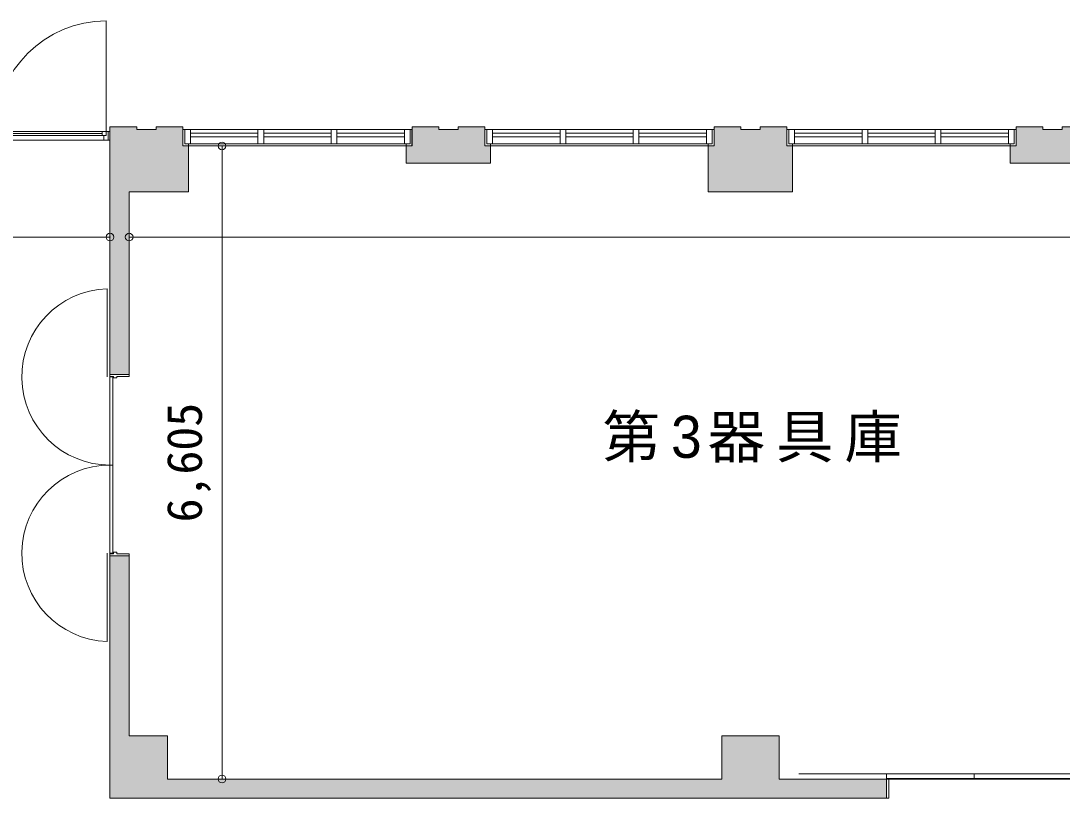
# Model space of a CAD drawing. Units: millimetres, scale not verified. Extents: x -41541 to 40812, y -111456 to -40681.
# Drawn here: x -28226 to -17365, y -48791 to -40681 of the extents above; entities that cross this region are included whole.
import ezdxf
from ezdxf.enums import TextEntityAlignment as Align

# ---------------------------------------------------------------- set-up
doc = ezdxf.new("R2010")
doc.units = ezdxf.units.MM
doc.header["$LTSCALE"] = 200
doc.header["$PDMODE"] = 32
doc.header["$PDSIZE"] = 80
for name, color, linetype, lineweight in [('0-1_躯体', 7, 'Continuous', 9), ('0-2_建具', 7, 'Continuous', 9), ('0-6_寸法', 4, 'Continuous', 5)]:
    doc.layers.add(name, color=color, linetype=linetype, lineweight=lineweight)
doc.layers.add('0-4_室名', color=7, linetype='Continuous')
doc.styles.add('ＭＳ ゴシック', font='')
doc.styles.add('ＭＳ Ｐゴシック', font='')
doc.styles.get('ＭＳ ゴシック').set_extended_font_data('MS Gothic')
doc.styles.get('ＭＳ Ｐゴシック').set_extended_font_data('MS PGothic')

msp = doc.modelspace()

# ---------------------------------------------------------------- linework, layer by layer
at = {"layer": '0-1_躯体'}
for p, q in [((-27296.1, -41786.2), (-27016.1, -41786.2)), ((-27296.1, -48791.2), (-27296.1, -41786.2)), ((-27016.1, -41816.2), (-27016.1, -41786.2)), ((-26816.1, -41816.2), (-26816.1, -41786.2)), ((-26536.1, -41786.2), (-26816.1, -41786.2)), ((-26536.1, -41986.2), (-26536.1, -41786.2)), ((-23866.1, -41786.2), (-24146.1, -41786.2)), ((-24146.1, -41786.2), (-24146.1, -41986.2)), ((-23866.1, -41786.2), (-23866.1, -41816.2)), ((-23386.1, -41786.2), (-23386.1, -41986.2)), ((-20996.1, -41986.2), (-20996.1, -41786.2)), ((-20716.1, -41786.2), (-20996.1, -41786.2)), ((-20716.1, -41786.2), (-20716.1, -41816.2)), ((-20516.1, -41786.2), (-20516.1, -41816.2)), ((-20516.1, -41786.2), (-20236.1, -41786.2)), ((-20236.1, -41786.2), (-20236.1, -41986.2)), ((-17846.1, -41786.2), (-17846.1, -41986.2)), ((-17566.1, -41786.2), (-17846.1, -41786.2)), ((-17566.1, -41786.2), (-17566.1, -41816.2)), ((-27016.1, -41816.2), (-26816.1, -41816.2)), ((-20516.1, -41816.2), (-20716.1, -41816.2)), ((-27296.1, -41926.2), (-29686.1, -41926.2)), ((-26536.1, -41986.2), (-24146.1, -41986.2)), ((-26476.1, -42466.2), (-26476.1, -41986.2)), ((-24206.1, -42166.2), (-24206.1, -41986.2)), ((-20996.1, -41986.2), (-23386.1, -41986.2)), ((-23326.1, -42166.2), (-23326.1, -41986.2)), ((-21056.1, -42466.2), (-21056.1, -41986.2)), ((-20236.1, -41986.2), (-17846.1, -41986.2)), ((-20176.1, -42466.2), (-20176.1, -41986.2)), ((-17906.1, -42166.2), (-17906.1, -41986.2)), ((-23326.1, -42166.2), (-24206.1, -42166.2)), ((-17026.1, -42166.2), (-17906.1, -42166.2)), ((-27096.1, -44371.2), (-27096.1, -42466.2)), ((-26476.1, -42466.2), (-27096.1, -42466.2)), ((-20176.1, -42466.2), (-21056.1, -42466.2)), ((-27096.1, -44371.2), (-27296.1, -44371.2)), ((-27296.1, -46261.2), (-27096.1, -46261.2)), ((-27096.1, -48141.2), (-27096.1, -46261.2)), ((-26696.1, -48141.2), (-27096.1, -48141.2)), ((-26696.1, -48141.2), (-26696.1, -48591.2)), ((-20316.1, -48141.2), (-20916.1, -48141.2)), ((-20916.1, -48141.2), (-20916.1, -48591.2)), ((-20316.1, -48141.2), (-20316.1, -48591.2)), ((-20916.1, -48591.2), (-26696.1, -48591.2)), ((-14616.1, -48591.2), (-20316.1, -48591.2)), ((-19196.1, -48591.2), (-19196.1, -48791.2)), ((-27296.1, -48791.2), (-19196.1, -48791.2))]:
    msp.add_line(p, q, dxfattribs=at)
for points in [[(-23386.1, -41786.2), (-23666.1, -41786.2), (-23666.1, -41816.2), (-23866.1, -41816.2)], [(-17086.1, -41786.2), (-17366.1, -41786.2), (-17366.1, -41816.2), (-17566.1, -41816.2)]]:
    msp.add_lwpolyline(points, dxfattribs=at)
at = {"layer": '0-1_躯体', "color": 9}
for points in [[(-27016.1, -41816.2), (-27016.1, -41786.2), (-27296.1, -41816.2), (-27296.1, -41786.2)], [(-27296.1, -41786.2), (-27296.1, -44371.2), (-27096.1, -41786.2), (-27096.1, -44371.2)], [(-26536.1, -41786.2), (-26816.1, -41786.2), (-26536.1, -41816.2), (-26816.1, -41816.2)], [(-23866.1, -41786.2), (-24146.1, -41786.2), (-23866.1, -41986.2), (-24146.1, -41986.2)], [(-23666.1, -41786.2), (-23666.1, -41986.2), (-23386.1, -41786.2), (-23386.1, -41986.2)], [(-20716.1, -41816.2), (-20716.1, -41786.2), (-20996.1, -41816.2), (-20996.1, -41786.2)], [(-20236.1, -41786.2), (-20516.1, -41786.2), (-20236.1, -41816.2), (-20516.1, -41816.2)], [(-17566.1, -41816.2), (-17566.1, -41786.2), (-17846.1, -41816.2), (-17846.1, -41786.2)], [(-17086.1, -41986.2), (-17086.1, -41786.2), (-17366.1, -41986.2), (-17366.1, -41786.2)], [(-27096.1, -41816.2), (-27096.1, -42466.2), (-26536, -41816.2), (-26536, -42466.2)], [(-23666.1, -41816.2), (-23866.1, -41816.2), (-23666.1, -41986.2), (-23866.1, -41986.2)], [(-20236, -41816.2), (-20996.2, -41816.2), (-20236, -41986.2), (-20996.2, -41986.2)], [(-17366.1, -41816.2), (-17846.2, -41816.2), (-17366.1, -41986.2), (-17846.2, -41986.2)], [(-26536, -41986.2), (-26536, -42466.2), (-26476.1, -41986.2), (-26476.1, -42466.2)], [(-23326.1, -41986.2), (-24206.1, -41986.2), (-23326.1, -42166.2), (-24206.1, -42166.2)], [(-20176.1, -41986.2), (-21056.1, -41986.2), (-20176.1, -42466.2), (-21056.1, -42466.2)], [(-17026.1, -41986.2), (-17906.1, -41986.2), (-17026.1, -42166.2), (-17906.1, -42166.2)], [(-27096.1, -46261.2), (-27296.1, -46261.2), (-27096.1, -48791.2), (-27296.1, -48791.2)], [(-26696.1, -48141.2), (-27296.1, -48141.2), (-26696.1, -48791.2), (-27296.1, -48791.2)], [(-20316.1, -48141.2), (-20916.1, -48141.2), (-20316.1, -48591.2), (-20916.1, -48591.2)], [(-19216.1, -48591.2), (-27296.1, -48591.2), (-19216.1, -48791.2), (-27296.1, -48791.2)], [(-19216.1, -48591.2), (-19216.1, -48791.2), (-19196.1, -48591.2), (-19196.1, -48791.2)]]:
    msp.add_solid(points, dxfattribs=at)
at = {"layer": '0-2_建具', "color": 4, "lineweight": 5}
for p, q in [((-27336.1, -40681.2), (-27336.1, -41876.2)), ((-27326.1, -43476.7), (-27326.1, -44396.2)), ((-27326.1, -43476.7), (-27326.1, -44396.2)), ((-27326.1, -47155.7), (-27326.1, -46236.2)), ((-27326.1, -47155.7), (-27326.1, -46236.2)), ((-19196.1, -48536.2), (-20111.1, -48536.2))]:
    msp.add_line(p, q, dxfattribs=at)
at = {"layer": '0-2_建具'}
for p, q in [((-29653, -41836.2), (-27296.1, -41836.2)), ((-29646.1, -41876.2), (-27336.1, -41876.2)), ((-28451.1, -41856.2), (-27376.1, -41856.2)), ((-27376.1, -41836.2), (-27376.1, -41876.2)), ((-27361.1, -41876.2), (-27361.1, -41926.2)), ((-27316.1, -41836.2), (-27316.1, -41926.2)), ((-27296.1, -41836.2), (-27296.1, -41926.2)), ((-26500.8, -41816.2), (-26536, -41816.2)), ((-26536, -41986.2), (-26536, -41816.2)), ((-26516.1, -41816.2), (-26516.1, -41966.2)), ((-26500.8, -41816.2), (-24146.2, -41816.2)), ((-26456.1, -41816.2), (-26456.1, -41966.2)), ((-26456.1, -41853.7), (-25752.4, -41853.7)), ((-26456.1, -41891.2), (-25752.4, -41891.2)), ((-25752.4, -41816.2), (-25752.4, -41966.2)), ((-25692.4, -41816.2), (-25692.4, -41966.2)), ((-25692.4, -41853.7), (-24989.1, -41853.7)), ((-25692.4, -41891.2), (-24989.1, -41891.2)), ((-24989.1, -41816.2), (-24989.1, -41966.2)), ((-24929.1, -41816.2), (-24929.1, -41966.2)), ((-24226.1, -41853.7), (-24929.1, -41853.7)), ((-24226.1, -41891.2), (-24929.1, -41891.2)), ((-24226.1, -41816.2), (-24226.1, -41966.2)), ((-24166.1, -41816.2), (-24166.1, -41966.2)), ((-24146.2, -41986.2), (-24146.2, -41816.2)), ((-23350.8, -41816.2), (-23386, -41816.2)), ((-23386, -41986.2), (-23386, -41816.2)), ((-23366.1, -41816.2), (-23366.1, -41966.2)), ((-23350.8, -41816.2), (-20996.2, -41816.2)), ((-23306.1, -41816.2), (-23306.1, -41966.2)), ((-23306.1, -41853.7), (-22602.4, -41853.7)), ((-23306.1, -41891.2), (-22602.4, -41891.2)), ((-22602.4, -41816.2), (-22602.4, -41966.2)), ((-22542.4, -41816.2), (-22542.4, -41966.2)), ((-22542.4, -41853.7), (-21839.1, -41853.7)), ((-22542.4, -41891.2), (-21839.1, -41891.2)), ((-21839.1, -41816.2), (-21839.1, -41966.2)), ((-21779.1, -41816.2), (-21779.1, -41966.2)), ((-21076.1, -41853.7), (-21779.1, -41853.7)), ((-21076.1, -41891.2), (-21779.1, -41891.2)), ((-21076.1, -41816.2), (-21076.1, -41966.2)), ((-21016.1, -41816.2), (-21016.1, -41966.2)), ((-20996.2, -41986.2), (-20996.2, -41816.2)), ((-20200.8, -41816.2), (-20236, -41816.2)), ((-20236, -41986.2), (-20236, -41816.2)), ((-20216.1, -41816.2), (-20216.1, -41966.2)), ((-20200.8, -41816.2), (-17846.2, -41816.2)), ((-20156.1, -41816.2), (-20156.1, -41966.2)), ((-20156.1, -41853.7), (-19452.4, -41853.7)), ((-20156.1, -41891.2), (-19452.4, -41891.2)), ((-19452.4, -41816.2), (-19452.4, -41966.2)), ((-19392.4, -41816.2), (-19392.4, -41966.2)), ((-19392.4, -41853.7), (-18689.1, -41853.7)), ((-19392.4, -41891.2), (-18689.1, -41891.2)), ((-18689.1, -41816.2), (-18689.1, -41966.2)), ((-18629.1, -41816.2), (-18629.1, -41966.2)), ((-17926.1, -41853.7), (-18629.1, -41853.7)), ((-17926.1, -41891.2), (-18629.1, -41891.2)), ((-17926.1, -41816.2), (-17926.1, -41966.2)), ((-17866.1, -41816.2), (-17866.1, -41966.2)), ((-17846.2, -41986.2), (-17846.2, -41816.2)), ((-27361.1, -41926.2), (-27296.1, -41926.2)), ((-26536, -41986.2), (-24166.1, -41986.2)), ((-24166.1, -41966.2), (-26516.1, -41966.2)), ((-26476.1, -41986.2), (-26476.1, -41966.2)), ((-24206.2, -41966.2), (-24206.2, -41986.2)), ((-24146.2, -41986.2), (-24206.2, -41986.2)), ((-23386, -41986.2), (-21016.1, -41986.2)), ((-21016.1, -41966.2), (-23366.1, -41966.2)), ((-23326.1, -41986.2), (-23326.1, -41966.2)), ((-21056.2, -41966.2), (-21056.2, -41986.2)), ((-20996.2, -41986.2), (-21056.2, -41986.2)), ((-20236, -41986.2), (-17866.1, -41986.2)), ((-17866.1, -41966.2), (-20216.1, -41966.2)), ((-20176.1, -41986.2), (-20176.1, -41966.2)), ((-17906.2, -41966.2), (-17906.2, -41986.2)), ((-17846.2, -41986.2), (-17906.2, -41986.2)), ((-27296.1, -44371.2), (-27296.1, -44391.2)), ((-27296.1, -44371.2), (-27296.1, -44391.2)), ((-27296.1, -44396.2), (-27266.1, -44396.2)), ((-27296.1, -44396.2), (-27296.1, -45316.2)), ((-27296.1, -44396.2), (-27266.1, -44396.2)), ((-27296.1, -44396.2), (-27296.1, -45316.2)), ((-27266.1, -44396.2), (-27266.1, -45316.2)), ((-27266.1, -44396.2), (-27266.1, -45316.2)), ((-27261.1, -44406.2), (-27226.1, -44406.2)), ((-27261.1, -44406.2), (-27226.1, -44406.2)), ((-27226.1, -44406.2), (-27226.1, -44391.2)), ((-27226.1, -44391.2), (-27096.1, -44391.2)), ((-27226.1, -44406.2), (-27226.1, -44391.2)), ((-27226.1, -44391.2), (-27096.1, -44391.2)), ((-27296.1, -45316.2), (-27266.1, -45316.2)), ((-27296.1, -46236.2), (-27296.1, -45316.2)), ((-27296.1, -45316.2), (-27266.1, -45316.2)), ((-27296.1, -46236.2), (-27296.1, -45316.2)), ((-27296.1, -45316.2), (-27266.1, -45316.2)), ((-27296.1, -45316.2), (-27266.1, -45316.2)), ((-27266.1, -46236.2), (-27266.1, -45316.2)), ((-27266.1, -46236.2), (-27266.1, -45316.2)), ((-27296.1, -46236.2), (-27266.1, -46236.2)), ((-27296.1, -46236.2), (-27266.1, -46236.2)), ((-27296.1, -46261.2), (-27296.1, -46241.2)), ((-27296.1, -46261.2), (-27296.1, -46241.2)), ((-27261.1, -46226.2), (-27226.1, -46226.2)), ((-27261.1, -46226.2), (-27226.1, -46226.2)), ((-27226.1, -46226.2), (-27226.1, -46241.2)), ((-27226.1, -46226.2), (-27226.1, -46241.2)), ((-27226.1, -46241.2), (-27096.1, -46241.2)), ((-27226.1, -46241.2), (-27096.1, -46241.2)), ((-16446.1, -48536.2), (-19196.1, -48536.2)), ((-18281.1, -48536.2), (-18281.1, -48586.2)), ((-19196.1, -48591.2), (-19196.1, -48791.2)), ((-19171.1, -48591.2), (-19196.1, -48591.2)), ((-19171.1, -48791.2), (-19171.1, -48591.2)), ((-19171.1, -48791.2), (-19196.1, -48791.2))]:
    msp.add_line(p, q, dxfattribs=at)
for points in [[(-27296.1, -44371.2), (-27096.1, -44371.2), (-27096.1, -44391.2)], [(-27296.1, -44371.2), (-27096.1, -44371.2), (-27096.1, -44391.2)], [(-27296.1, -44391.2), (-27261.1, -44391.2), (-27261.1, -44406.2)], [(-27296.1, -44391.2), (-27261.1, -44391.2), (-27261.1, -44406.2)], [(-27296.1, -46241.2), (-27261.1, -46241.2), (-27261.1, -46226.2)], [(-27296.1, -46241.2), (-27261.1, -46241.2), (-27261.1, -46226.2)], [(-27296.1, -46261.2), (-27096.1, -46261.2), (-27096.1, -46241.2)], [(-27296.1, -46261.2), (-27096.1, -46261.2), (-27096.1, -46241.2)], [(-19196.1, -48536.2), (-19196.1, -48586.2), (-16446.1, -48586.2)]]:
    msp.add_lwpolyline(points, dxfattribs=at)
at = {"layer": '0-2_建具', "color": 4, "lineweight": 5}
for centre, radius, start, end in [((-27336.1, -41836.2), 1155, 90, 180), ((-27296.1, -44396.2), 920, 91.86867, 270), ((-27296.1, -44396.2), 920, 91.86867, 270), ((-27296.1, -46236.2), 920, 90, 268.13133), ((-27296.1, -46236.2), 920, 90, 268.13133)]:
    msp.add_arc(centre, radius, start, end, dxfattribs=at)
at = {"layer": '0-6_寸法'}
for p, q in [((-26127.4, -41986.2), (-26127.4, -48591.2)), ((-27296.1, -42937.2), (-36891.1, -42937.2)), ((-14416.1, -42937.2), (-27096.1, -42937.2))]:
    msp.add_line(p, q, dxfattribs=at)
for p in [(-26127.4, -41986.2), (-27296.1, -42937.2), (-27096.1, -42937.2), (-26127.4, -48591.2)]:
    msp.add_point(p, dxfattribs=at)

# ---------------------------------------------------------------- texts
at = {"layer": '0-4_室名', "insert": (-22158.6, -45289.7), "char_height": 439.9, "attachment_point": 7, "style": 'ＭＳ Ｐゴシック'}
msp.add_mtext('\\T1.19;第3器具庫', dxfattribs=at)
at = {"layer": '0-6_寸法', "style": 'ＭＳ ゴシック'}
msp.add_text('6,605', height=366.6, rotation=90, dxfattribs=at).set_placement((-26227.4, -45913.7), align=Align.BOTTOM_LEFT)

doc.saveas('drawing.dxf')
